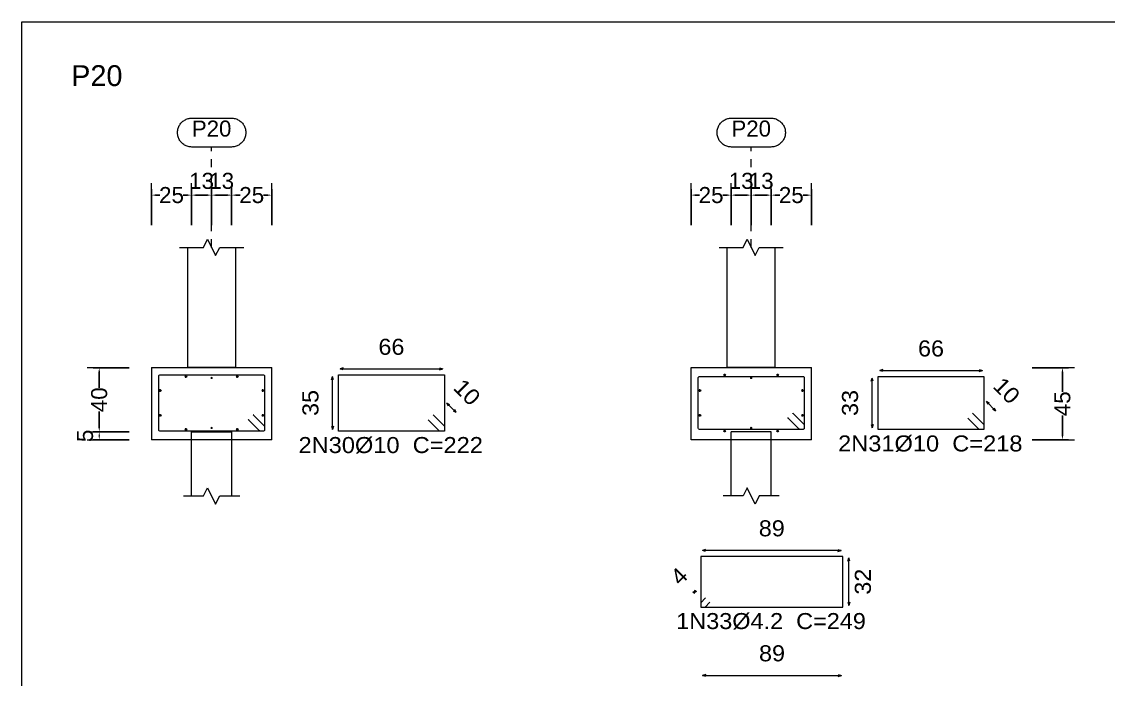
# Model space of a CAD drawing. Header units: millimetres. Extents: x 0 to 84, y 0 to 59.4.
# Drawn here: x 28.05 to 41.59, y 32.37 to 40.57 of the extents above; entities that cross this region are included whole.
import ezdxf
from ezdxf.enums import TextEntityAlignment as Align

# ---------------------------------------------------------------- set-up
doc = ezdxf.new("R2010")
doc.units = ezdxf.units.MM
doc.linetypes.add('CYPE_PUNTO', pattern=[0.075, 0, -0.075])
for name, color, linetype, lineweight in [('FUN_COTAS', 2, 'Continuous', 0), ('FUN_DES_ARMADURAS', 4, 'Continuous', 0), ('FUN_GEOMETRIA', 2, 'Continuous', 0), ('FUN_REFEREN', 2, 'Continuous', 0), ('FUN_TXT_ARMADURAS', 3, 'Continuous', 0), ('QUAD_LIMITES', 2, 'Continuous', 0)]:
    doc.layers.add(name, color=color, linetype=linetype, lineweight=lineweight)
doc.styles.add('CYPETXT', font='arial.ttf', dxfattribs={"height": 0.2})
doc.styles.add('CYPETXT_0.3', font='arial.ttf', dxfattribs={"height": 0.2})
doc.dimstyles.new('cype_arrow', dxfattribs={"dimtxt": 0.18, "dimasz": 0.05, "dimexe": 0.075, "dimexo": 0.075, "dimgap": 0, "dimtad": 0, "dimdec": 4, "dimzin": 0, "dimdsep": 46, "dimtxsty": 'CYPETXT_0.3', "dimcen": 0.09, "dimadec": 0, "dimazin": 0, "dimtfac": 1, "dimtdec": 4, "dimtofl": 0, "dimtmove": 2, "dimatfit": 3, "dimfxl": 1, "dimtolj": 1, "dimtzin": 0, "dimarcsym": 0})

# ---------------------------------------------------------------- blocks, each defined once
blk = doc.blocks.new('*D83')
at = {"layer": 'Defpoints', "color": 0}
for p in [(30.167, 38.41), (29.667, 37.96), (30.167, 37.96)]:
    blk.add_point(p, dxfattribs=at)
at = {"layer": 'FUN_COTAS', "color": 0, "lineweight": -2, "transparency": 16777216}
for p, q in [((29.667, 38.035), (29.667, 38.485)), ((30.167, 38.035), (30.167, 38.485)), ((29.717, 38.41), (29.772, 38.41)), ((30.117, 38.41), (30.063, 38.41))]:
    blk.add_line(p, q, dxfattribs=at)
at = {"layer": 'FUN_COTAS', "color": 0, "transparency": 16777216}
for points in [[(29.717, 38.419), (29.717, 38.402), (29.667, 38.41)], [(30.117, 38.419), (30.117, 38.402), (30.167, 38.41)]]:
    blk.add_solid(points, dxfattribs=at)
at = {"layer": 'FUN_COTAS', "color": 0, "transparency": 16777216, "insert": (29.917, 38.41), "char_height": 0.2, "attachment_point": 5, "style": 'CYPETXT_0.3'}
blk.add_mtext('\\A1;25', dxfattribs=at)
blk = doc.blocks.new('*D84')
at = {"layer": 'Defpoints', "color": 0}
for p in [(30.417, 38.41), (30.167, 37.96), (30.417, 37.96)]:
    blk.add_point(p, dxfattribs=at)
at = {"layer": 'FUN_COTAS', "color": 0, "lineweight": -2, "transparency": 16777216}
for p, q in [((30.167, 38.035), (30.167, 38.485)), ((30.417, 38.035), (30.417, 38.485)), ((30.217, 38.41), (30.367, 38.41))]:
    blk.add_line(p, q, dxfattribs=at)
at = {"layer": 'FUN_COTAS', "color": 0, "transparency": 16777216}
for points in [[(30.217, 38.419), (30.217, 38.402), (30.167, 38.41)], [(30.367, 38.419), (30.367, 38.402), (30.417, 38.41)]]:
    blk.add_solid(points, dxfattribs=at)
at = {"layer": 'FUN_COTAS', "color": 0, "transparency": 16777216, "insert": (30.292, 38.587), "char_height": 0.2, "attachment_point": 5, "style": 'CYPETXT_0.3'}
blk.add_mtext('\\A1;13', dxfattribs=at)
blk = doc.blocks.new('*D85')
at = {"layer": 'Defpoints', "color": 0}
for p in [(30.667, 38.41), (30.417, 37.96), (30.667, 37.96)]:
    blk.add_point(p, dxfattribs=at)
at = {"layer": 'FUN_COTAS', "color": 0, "lineweight": -2, "transparency": 16777216}
for p, q in [((30.417, 38.035), (30.417, 38.485)), ((30.667, 38.035), (30.667, 38.485)), ((30.467, 38.41), (30.617, 38.41))]:
    blk.add_line(p, q, dxfattribs=at)
at = {"layer": 'FUN_COTAS', "color": 0, "transparency": 16777216}
for points in [[(30.467, 38.419), (30.467, 38.402), (30.417, 38.41)], [(30.617, 38.419), (30.617, 38.402), (30.667, 38.41)]]:
    blk.add_solid(points, dxfattribs=at)
at = {"layer": 'FUN_COTAS', "color": 0, "transparency": 16777216, "insert": (30.542, 38.587), "char_height": 0.2, "attachment_point": 5, "style": 'CYPETXT_0.3'}
blk.add_mtext('\\A1;13', dxfattribs=at)
blk = doc.blocks.new('*D86')
at = {"layer": 'Defpoints', "color": 0}
for p in [(31.167, 38.41), (30.667, 37.96), (31.167, 37.96)]:
    blk.add_point(p, dxfattribs=at)
at = {"layer": 'FUN_COTAS', "color": 0, "lineweight": -2, "transparency": 16777216}
for p, q in [((30.667, 38.035), (30.667, 38.485)), ((31.167, 38.035), (31.167, 38.485)), ((30.717, 38.41), (30.772, 38.41)), ((31.117, 38.41), (31.063, 38.41))]:
    blk.add_line(p, q, dxfattribs=at)
at = {"layer": 'FUN_COTAS', "color": 0, "transparency": 16777216}
for points in [[(30.717, 38.419), (30.717, 38.402), (30.667, 38.41)], [(31.117, 38.419), (31.117, 38.402), (31.167, 38.41)]]:
    blk.add_solid(points, dxfattribs=at)
at = {"layer": 'FUN_COTAS', "color": 0, "transparency": 16777216, "insert": (30.917, 38.41), "char_height": 0.2, "attachment_point": 5, "style": 'CYPETXT_0.3'}
blk.add_mtext('\\A1;25', dxfattribs=at)
blk = doc.blocks.new('*D87')
at = {"layer": 'Defpoints', "color": 0}
for p in [(29.016, 35.459), (29.466, 35.459), (29.466, 35.359)]:
    blk.add_point(p, dxfattribs=at)
at = {"layer": 'FUN_COTAS', "color": 0, "lineweight": -2, "transparency": 16777216}
for p, q in [((29.391, 35.459), (28.941, 35.459)), ((29.391, 35.359), (28.941, 35.359))]:
    blk.add_line(p, q, dxfattribs=at)
at = {"layer": 'FUN_COTAS', "color": 0, "transparency": 16777216}
for points in [[(29.008, 35.409), (29.025, 35.409), (29.016, 35.459)], [(29.008, 35.409), (29.025, 35.409), (29.016, 35.359)]]:
    blk.add_solid(points, dxfattribs=at)
at = {"layer": 'FUN_COTAS', "color": 0, "transparency": 16777216, "insert": (28.84, 35.409), "char_height": 0.2, "attachment_point": 5, "rotation": 90, "style": 'CYPETXT_0.3'}
blk.add_mtext('\\A1;5', dxfattribs=at)
blk = doc.blocks.new('*D88')
at = {"layer": 'Defpoints', "color": 0}
for p in [(29.016, 36.259), (29.466, 36.259), (29.466, 35.459)]:
    blk.add_point(p, dxfattribs=at)
at = {"layer": 'FUN_COTAS', "color": 0, "lineweight": -2, "transparency": 16777216}
for p, q in [((29.391, 36.259), (28.941, 36.259)), ((29.016, 36.209), (29.016, 36.006)), ((29.016, 35.509), (29.016, 35.712)), ((29.391, 35.459), (28.941, 35.459))]:
    blk.add_line(p, q, dxfattribs=at)
at = {"layer": 'FUN_COTAS', "color": 0, "transparency": 16777216}
for points in [[(29.008, 36.209), (29.025, 36.209), (29.016, 36.259)], [(29.008, 35.509), (29.025, 35.509), (29.016, 35.459)]]:
    blk.add_solid(points, dxfattribs=at)
at = {"layer": 'FUN_COTAS', "color": 0, "transparency": 16777216, "insert": (29.016, 35.859), "char_height": 0.2, "attachment_point": 5, "rotation": 90, "style": 'CYPETXT_0.3'}
blk.add_mtext('\\A1;40', dxfattribs=at)
blk = doc.blocks.new('*D89')
at = {"layer": 'Defpoints', "color": 0}
for p in [(36.893, 38.41), (36.393, 37.96), (36.893, 37.96)]:
    blk.add_point(p, dxfattribs=at)
at = {"layer": 'FUN_COTAS', "color": 0, "lineweight": -2, "transparency": 16777216}
for p, q in [((36.393, 38.035), (36.393, 38.485)), ((36.893, 38.035), (36.893, 38.485)), ((36.443, 38.41), (36.498, 38.41)), ((36.843, 38.41), (36.789, 38.41))]:
    blk.add_line(p, q, dxfattribs=at)
at = {"layer": 'FUN_COTAS', "color": 0, "transparency": 16777216}
for points in [[(36.443, 38.419), (36.443, 38.402), (36.393, 38.41)], [(36.843, 38.419), (36.843, 38.402), (36.893, 38.41)]]:
    blk.add_solid(points, dxfattribs=at)
at = {"layer": 'FUN_COTAS', "color": 0, "transparency": 16777216, "insert": (36.643, 38.41), "char_height": 0.2, "attachment_point": 5, "style": 'CYPETXT_0.3'}
blk.add_mtext('\\A1;25', dxfattribs=at)
blk = doc.blocks.new('*D90')
at = {"layer": 'Defpoints', "color": 0}
for p in [(37.143, 38.41), (36.893, 37.96), (37.143, 37.96)]:
    blk.add_point(p, dxfattribs=at)
at = {"layer": 'FUN_COTAS', "color": 0, "lineweight": -2, "transparency": 16777216}
for p, q in [((36.893, 38.035), (36.893, 38.485)), ((37.143, 38.035), (37.143, 38.485)), ((36.943, 38.41), (37.093, 38.41))]:
    blk.add_line(p, q, dxfattribs=at)
at = {"layer": 'FUN_COTAS', "color": 0, "transparency": 16777216}
for points in [[(36.943, 38.419), (36.943, 38.402), (36.893, 38.41)], [(37.093, 38.419), (37.093, 38.402), (37.143, 38.41)]]:
    blk.add_solid(points, dxfattribs=at)
at = {"layer": 'FUN_COTAS', "color": 0, "transparency": 16777216, "insert": (37.018, 38.587), "char_height": 0.2, "attachment_point": 5, "style": 'CYPETXT_0.3'}
blk.add_mtext('\\A1;13', dxfattribs=at)
blk = doc.blocks.new('*D91')
at = {"layer": 'Defpoints', "color": 0}
for p in [(37.393, 38.41), (37.143, 37.96), (37.393, 37.96)]:
    blk.add_point(p, dxfattribs=at)
at = {"layer": 'FUN_COTAS', "color": 0, "lineweight": -2, "transparency": 16777216}
for p, q in [((37.143, 38.035), (37.143, 38.485)), ((37.393, 38.035), (37.393, 38.485)), ((37.193, 38.41), (37.343, 38.41))]:
    blk.add_line(p, q, dxfattribs=at)
at = {"layer": 'FUN_COTAS', "color": 0, "transparency": 16777216}
for points in [[(37.193, 38.419), (37.193, 38.402), (37.143, 38.41)], [(37.343, 38.419), (37.343, 38.402), (37.393, 38.41)]]:
    blk.add_solid(points, dxfattribs=at)
at = {"layer": 'FUN_COTAS', "color": 0, "transparency": 16777216, "insert": (37.268, 38.587), "char_height": 0.2, "attachment_point": 5, "style": 'CYPETXT_0.3'}
blk.add_mtext('\\A1;13', dxfattribs=at)
blk = doc.blocks.new('*D92')
at = {"layer": 'Defpoints', "color": 0}
for p in [(37.893, 38.41), (37.393, 37.96), (37.893, 37.96)]:
    blk.add_point(p, dxfattribs=at)
at = {"layer": 'FUN_COTAS', "color": 0, "lineweight": -2, "transparency": 16777216}
for p, q in [((37.393, 38.035), (37.393, 38.485)), ((37.893, 38.035), (37.893, 38.485)), ((37.443, 38.41), (37.498, 38.41)), ((37.843, 38.41), (37.789, 38.41))]:
    blk.add_line(p, q, dxfattribs=at)
at = {"layer": 'FUN_COTAS', "color": 0, "transparency": 16777216}
for points in [[(37.443, 38.419), (37.443, 38.402), (37.393, 38.41)], [(37.843, 38.419), (37.843, 38.402), (37.893, 38.41)]]:
    blk.add_solid(points, dxfattribs=at)
at = {"layer": 'FUN_COTAS', "color": 0, "transparency": 16777216, "insert": (37.643, 38.41), "char_height": 0.2, "attachment_point": 5, "style": 'CYPETXT_0.3'}
blk.add_mtext('\\A1;25', dxfattribs=at)
blk = doc.blocks.new('*D93')
at = {"layer": 'Defpoints', "color": 0}
for p in [(40.572, 36.259), (41.022, 36.259), (40.572, 35.359)]:
    blk.add_point(p, dxfattribs=at)
at = {"layer": 'FUN_COTAS', "color": 0, "lineweight": -2, "transparency": 16777216}
for p, q in [((40.647, 36.259), (41.097, 36.259)), ((41.022, 36.209), (41.022, 35.957)), ((41.022, 35.409), (41.022, 35.661)), ((40.647, 35.359), (41.097, 35.359))]:
    blk.add_line(p, q, dxfattribs=at)
at = {"layer": 'FUN_COTAS', "color": 0, "transparency": 16777216}
for points in [[(41.014, 36.209), (41.031, 36.209), (41.022, 36.259)], [(41.014, 35.409), (41.031, 35.409), (41.022, 35.359)]]:
    blk.add_solid(points, dxfattribs=at)
at = {"layer": 'FUN_COTAS', "color": 0, "transparency": 16777216, "insert": (41.022, 35.809), "char_height": 0.2, "attachment_point": 5, "rotation": 90, "style": 'CYPETXT_0.3'}
blk.add_mtext('\\A1;45', dxfattribs=at)

msp = doc.modelspace()

# ---------------------------------------------------------------- hatches: boundary and pattern name
at = {"layer": 'FUN_DES_ARMADURAS', "true_color": 0x000000}
h = msp.add_hatch(color=18, dxfattribs=at)
edge = h.paths.add_edge_path(flags=0)
edge.add_arc((30.93606, 35.67059), 0.0016, 0, 360)
h = msp.add_hatch(color=18, dxfattribs=at)
edge = h.paths.add_edge_path(flags=0)
edge.add_arc((37.60186, 35.6306), 0.0016, 0, 360)
h = msp.add_hatch(color=18, dxfattribs=at)
edge = h.paths.add_edge_path(flags=0)
edge.add_arc((37.66186, 35.69059), 0.0016, 0, 360)
h = msp.add_hatch(color=18, dxfattribs=at)
edge = h.paths.add_edge_path(flags=0)
edge.add_arc((30.87606, 35.6106), 0.0016, 0, 360)

# ---------------------------------------------------------------- linework, layer by layer
at = {"layer": 'FUN_COTAS', "color": 18, "linetype": 'CYPE_PUNTO', "true_color": 0x000000}
for p, q in [((30.41748, 37.75918), (30.41748, 39.01018)), ((37.14328, 37.75918), (37.14328, 39.01018))]:
    msp.add_line(p, q, dxfattribs=at)
at = {"layer": 'FUN_COTAS', "color": 18, "true_color": 0x000000}
for p, q in [((29.66748, 38.26018), (29.66748, 38.56018)), ((30.16748, 38.26018), (30.16748, 38.56018)), ((30.16748, 38.26018), (30.16748, 38.56018)), ((30.41748, 38.26018), (30.41748, 38.56018)), ((30.41748, 38.26018), (30.41748, 38.56018)), ((30.66748, 38.26018), (30.66748, 38.56018)), ((30.66748, 38.26018), (30.66748, 38.56018)), ((31.16748, 38.26018), (31.16748, 38.56018)), ((36.39328, 38.26018), (36.39328, 38.56018)), ((36.89328, 38.26018), (36.89328, 38.56018)), ((36.89328, 38.26018), (36.89328, 38.56018)), ((37.14328, 38.26018), (37.14328, 38.56018)), ((37.14328, 38.26018), (37.14328, 38.56018)), ((37.39328, 38.26018), (37.39328, 38.56018)), ((37.39328, 38.26018), (37.39328, 38.56018)), ((37.89328, 38.26018), (37.89328, 38.56018)), ((28.86648, 36.25918), (29.16648, 36.25918)), ((40.87228, 36.25918), (41.17228, 36.25918)), ((28.86648, 35.45918), (29.16648, 35.45918)), ((28.86648, 35.45918), (29.16648, 35.45918)), ((28.86648, 35.35918), (29.16648, 35.35918)), ((40.87228, 35.35918), (41.17228, 35.35918))]:
    msp.add_line(p, q, dxfattribs=at)
for points in [[(30.66348, 39.37018), (30.6755, 39.36978), (30.68747, 39.36858), (30.69933, 39.36658), (30.71104, 39.36379), (30.72253, 39.36022), (30.73375, 39.3559), (30.74466, 39.35084), (30.75521, 39.34505), (30.76535, 39.33858), (30.77504, 39.33145), (30.78422, 39.32368), (30.79287, 39.31532), (30.80094, 39.3064), (30.80839, 39.29695), (30.8152, 39.28704), (30.82133, 39.27669), (30.82676, 39.26595), (30.83145, 39.25488), (30.8354, 39.24351), (30.83858, 39.23191), (30.84097, 39.22012), (30.84258, 39.2082), (30.84338, 39.1962), (30.84338, 39.18417), (30.84258, 39.17216), (30.84097, 39.16024), (30.83858, 39.14845), (30.8354, 39.13685), (30.83145, 39.12549), (30.82676, 39.11441), (30.82133, 39.10368), (30.8152, 39.09333), (30.80839, 39.08341), (30.80094, 39.07397), (30.79287, 39.06505), (30.78422, 39.05668), (30.77504, 39.04892), (30.76535, 39.04178), (30.75521, 39.03531), (30.74466, 39.02953), (30.73375, 39.02447), (30.72253, 39.02014), (30.71104, 39.01658), (30.69933, 39.01379), (30.68747, 39.01179), (30.6755, 39.01058), (30.66348, 39.01018), (30.17148, 39.01018), (30.15946, 39.01058), (30.14749, 39.01179), (30.13563, 39.01379), (30.12393, 39.01658), (30.11244, 39.02014), (30.10121, 39.02447), (30.0903, 39.02953), (30.07975, 39.03531), (30.06961, 39.04178), (30.05993, 39.04892), (30.05074, 39.05668), (30.04209, 39.06505), (30.03402, 39.07397), (30.02657, 39.08341), (30.01976, 39.09333), (30.01363, 39.10368), (30.0082, 39.11441), (30.00351, 39.12549), (29.99956, 39.13685), (29.99638, 39.14845), (29.99399, 39.16024), (29.99238, 39.17216), (29.99158, 39.18417), (29.99158, 39.1962), (29.99238, 39.2082), (29.99399, 39.22012), (29.99638, 39.23191), (29.99956, 39.24351), (30.00351, 39.25488), (30.0082, 39.26595), (30.01363, 39.27669), (30.01976, 39.28704), (30.02657, 39.29695), (30.03402, 39.3064), (30.04209, 39.31532), (30.05074, 39.32368), (30.05993, 39.33145), (30.06961, 39.33858), (30.07975, 39.34505), (30.0903, 39.35084), (30.10121, 39.3559), (30.11244, 39.36022), (30.12393, 39.36379), (30.13563, 39.36658), (30.14749, 39.36858), (30.15946, 39.36978), (30.17148, 39.37018), (30.66348, 39.37018)], [(37.38928, 39.37018), (37.4013, 39.36978), (37.41327, 39.36858), (37.42513, 39.36658), (37.43684, 39.36379), (37.44833, 39.36022), (37.45955, 39.3559), (37.47046, 39.35084), (37.48101, 39.34505), (37.49115, 39.33858), (37.50084, 39.33145), (37.51002, 39.32368), (37.51867, 39.31532), (37.52674, 39.3064), (37.53419, 39.29695), (37.541, 39.28704), (37.54713, 39.27669), (37.55256, 39.26595), (37.55725, 39.25488), (37.5612, 39.24351), (37.56438, 39.23191), (37.56677, 39.22012), (37.56838, 39.2082), (37.56918, 39.1962), (37.56918, 39.18417), (37.56838, 39.17216), (37.56677, 39.16024), (37.56438, 39.14845), (37.5612, 39.13685), (37.55725, 39.12549), (37.55256, 39.11441), (37.54713, 39.10368), (37.541, 39.09333), (37.53419, 39.08341), (37.52674, 39.07397), (37.51867, 39.06505), (37.51002, 39.05668), (37.50084, 39.04892), (37.49115, 39.04178), (37.48101, 39.03531), (37.47046, 39.02953), (37.45955, 39.02447), (37.44833, 39.02014), (37.43684, 39.01658), (37.42513, 39.01379), (37.41327, 39.01179), (37.4013, 39.01058), (37.38928, 39.01018), (36.89728, 39.01018), (36.88526, 39.01058), (36.87329, 39.01179), (36.86143, 39.01379), (36.84973, 39.01658), (36.83824, 39.02014), (36.82701, 39.02447), (36.8161, 39.02953), (36.80555, 39.03531), (36.79541, 39.04178), (36.78573, 39.04892), (36.77654, 39.05668), (36.76789, 39.06505), (36.75982, 39.07397), (36.75237, 39.08341), (36.74556, 39.09333), (36.73943, 39.10368), (36.734, 39.11441), (36.72931, 39.12549), (36.72536, 39.13685), (36.72218, 39.14845), (36.71979, 39.16024), (36.71818, 39.17216), (36.71738, 39.18417), (36.71738, 39.1962), (36.71818, 39.2082), (36.71979, 39.22012), (36.72218, 39.23191), (36.72536, 39.24351), (36.72931, 39.25488), (36.734, 39.26595), (36.73943, 39.27669), (36.74556, 39.28704), (36.75237, 39.29695), (36.75982, 39.3064), (36.76789, 39.31532), (36.77654, 39.32368), (36.78573, 39.33145), (36.79541, 39.33858), (36.80555, 39.34505), (36.8161, 39.35084), (36.82701, 39.3559), (36.83824, 39.36022), (36.84973, 39.36379), (36.86143, 39.36658), (36.87329, 39.36858), (36.88526, 39.36978), (36.89728, 39.37018), (37.38928, 39.37018)]]:
    msp.add_lwpolyline(points, close=True, dxfattribs=at)
at = {"layer": 'FUN_DES_ARMADURAS', "color": 18, "true_color": 0x000000}
for p, q in [((30.09748, 36.13418), (30.09748, 36.16418)), ((30.73748, 36.13418), (30.73748, 36.16418)), ((36.79828, 36.16918), (36.82828, 36.16918)), ((36.81328, 36.15418), (36.81328, 36.18418)), ((37.45828, 36.16918), (37.48828, 36.16918)), ((37.47328, 36.15418), (37.47328, 36.18418)), ((30.08248, 36.14918), (30.11248, 36.14918)), ((30.41118, 36.13498), (30.42378, 36.13498)), ((30.41118, 36.12658), (30.42378, 36.12658)), ((30.41748, 36.12868), (30.41748, 36.14128)), ((30.41748, 36.12028), (30.41748, 36.13288)), ((30.72248, 36.14918), (30.75248, 36.14918)), ((37.13698, 36.13498), (37.14958, 36.13498)), ((37.13698, 36.12658), (37.14958, 36.12658)), ((37.14328, 36.12868), (37.14328, 36.14128)), ((37.14328, 36.12028), (37.14328, 36.13288)), ((29.76248, 35.97418), (29.79248, 35.97418)), ((29.77748, 35.95918), (29.77748, 35.98918)), ((31.04248, 35.97418), (31.07248, 35.97418)), ((31.05748, 35.95918), (31.05748, 35.98918)), ((36.48828, 35.97418), (36.51828, 35.97418)), ((36.50328, 35.95918), (36.50328, 35.98918)), ((37.76828, 35.97418), (37.79828, 35.97418)), ((37.78328, 35.95918), (37.78328, 35.98918)), ((29.76248, 35.66418), (29.79248, 35.66418)), ((29.77748, 35.64918), (29.77748, 35.67918)), ((31.04248, 35.66418), (31.07248, 35.66418)), ((31.05748, 35.64918), (31.05748, 35.67918)), ((36.48828, 35.66418), (36.51828, 35.66418)), ((36.50328, 35.64918), (36.50328, 35.67918)), ((37.76828, 35.66418), (37.79828, 35.66418)), ((37.78328, 35.64918), (37.78328, 35.67918)), ((30.08248, 35.48918), (30.11248, 35.48918)), ((30.09748, 35.47418), (30.09748, 35.50418)), ((30.41118, 35.51178), (30.42378, 35.51178)), ((30.41118, 35.50338), (30.42378, 35.50338)), ((30.41748, 35.50548), (30.41748, 35.51808)), ((30.41748, 35.49708), (30.41748, 35.50968)), ((30.72248, 35.48918), (30.75248, 35.48918)), ((30.73748, 35.47418), (30.73748, 35.50418)), ((37.13698, 35.51178), (37.14958, 35.51178)), ((37.13698, 35.50338), (37.14958, 35.50338)), ((37.14328, 35.50548), (37.14328, 35.51808)), ((37.14328, 35.49708), (37.14328, 35.50968)), ((36.79828, 35.46918), (36.82828, 35.46918)), ((36.81328, 35.45418), (36.81328, 35.48418)), ((37.45828, 35.46918), (37.48828, 35.46918)), ((37.47328, 35.45418), (37.47328, 35.48418))]:
    msp.add_line(p, q, dxfattribs=at)
for points in [[(30.93606, 35.67059), (31.07332, 35.53334), (31.0764, 35.52873), (31.07748, 35.52329), (31.07748, 35.48338), (31.07558, 35.47628), (31.07038, 35.47108), (31.06328, 35.46918), (29.77168, 35.46918), (29.76458, 35.47108), (29.75938, 35.47628), (29.75748, 35.48338), (29.75748, 36.15498), (29.75938, 36.16208), (29.76458, 36.16728), (29.77168, 36.16918), (31.06328, 36.16918), (31.07038, 36.16728), (31.07558, 36.16208), (31.07748, 36.15498), (31.07748, 35.48338), (31.07558, 35.47628), (31.07038, 35.47108), (31.06328, 35.46918), (31.02336, 35.46918), (31.01793, 35.47026), (31.01332, 35.47334), (30.87606, 35.6106)], [(33.17706, 35.67059), (33.31848, 35.52918), (33.31848, 35.46918), (31.99848, 35.46918), (31.99848, 36.16918), (33.31848, 36.16918), (33.31848, 35.46918), (33.25848, 35.46918), (33.11706, 35.6106)], [(37.66186, 35.69059), (37.79912, 35.55333), (37.8022, 35.54873), (37.80328, 35.54329), (37.80328, 35.50338), (37.80138, 35.49628), (37.79618, 35.49108), (37.78908, 35.48918), (36.49748, 35.48918), (36.49038, 35.49108), (36.48518, 35.49628), (36.48328, 35.50338), (36.48328, 36.13498), (36.48518, 36.14208), (36.49038, 36.14728), (36.49748, 36.14918), (37.78908, 36.14918), (37.79618, 36.14728), (37.80138, 36.14208), (37.80328, 36.13498), (37.80328, 35.50338), (37.80138, 35.49628), (37.79618, 35.49108), (37.78908, 35.48918), (37.74916, 35.48918), (37.74373, 35.49026), (37.73912, 35.49334), (37.60186, 35.6306)], [(39.90286, 35.69059), (40.04428, 35.54918), (40.04428, 35.48918), (38.72428, 35.48918), (38.72428, 36.14918), (40.04428, 36.14918), (40.04428, 35.48918), (39.98428, 35.48918), (39.84286, 35.6306)], [(36.57391, 33.38818), (36.51451, 33.32878), (36.51451, 33.27458), (38.28454, 33.27458), (38.28454, 33.90618), (36.51451, 33.90618), (36.51451, 33.27458), (36.56871, 33.27458), (36.62811, 33.33398)]]:
    msp.add_lwpolyline(points, dxfattribs=at)
for centre, radius in [((36.81328, 36.16918), 0.01), ((37.47328, 36.16918), 0.01), ((30.09748, 36.14918), 0.01), ((30.41748, 36.13498), 0.0042), ((30.41748, 36.12658), 0.0042), ((30.73748, 36.14918), 0.01), ((37.14328, 36.13498), 0.0042), ((37.14328, 36.12658), 0.0042), ((29.77748, 35.97418), 0.01), ((31.05748, 35.97418), 0.01), ((36.50328, 35.97418), 0.01), ((37.78328, 35.97418), 0.01), ((29.77748, 35.66418), 0.01), ((30.93606, 35.67059), 0.0016), ((31.05748, 35.66418), 0.01), ((36.50328, 35.66418), 0.01), ((37.60186, 35.6306), 0.0016), ((37.66186, 35.69059), 0.0016), ((37.78328, 35.66418), 0.01), ((30.09748, 35.48918), 0.01), ((30.41748, 35.51178), 0.0042), ((30.41748, 35.50338), 0.0042), ((30.73748, 35.48918), 0.01), ((30.87606, 35.6106), 0.0016), ((37.14328, 35.51178), 0.0042), ((37.14328, 35.50338), 0.0042), ((36.81328, 35.46918), 0.01), ((37.47328, 35.46918), 0.01)]:
    msp.add_circle(centre, radius, dxfattribs=at)
at = {"layer": 'FUN_GEOMETRIA', "color": 18, "true_color": 0x000000}
for p, q in [((30.11748, 37.75918), (30.11748, 36.25918)), ((30.71748, 36.25918), (30.71748, 37.75918)), ((36.84328, 36.25918), (36.84328, 37.75918)), ((37.44328, 36.25918), (37.44328, 37.75918)), ((29.66748, 36.25918), (31.16748, 36.25918)), ((29.66748, 36.25918), (29.66748, 35.35918)), ((30.71748, 36.25918), (30.11748, 36.25918)), ((31.16748, 35.35918), (31.16748, 36.25918)), ((36.39328, 36.25918), (37.89328, 36.25918)), ((36.39328, 35.35918), (36.39328, 36.25918)), ((37.44328, 36.25918), (36.84328, 36.25918)), ((37.89328, 35.35918), (37.89328, 36.25918)), ((31.16748, 35.35918), (29.66748, 35.35918)), ((30.16748, 35.45918), (30.66748, 35.45918)), ((30.16748, 34.65918), (30.16748, 35.45918)), ((30.66748, 34.65918), (30.66748, 35.45918)), ((37.89328, 35.35918), (36.39328, 35.35918)), ((37.39328, 35.45918), (36.89328, 35.45918)), ((36.89328, 34.65918), (36.89328, 35.45918)), ((37.39328, 34.65918), (37.39328, 35.45918))]:
    msp.add_line(p, q, dxfattribs=at)
for points in [[(30.01748, 37.75918), (30.31748, 37.75918), (30.36748, 37.85918), (30.46748, 37.65918), (30.51748, 37.75918), (30.81748, 37.75918)], [(36.74328, 37.75918), (37.04328, 37.75918), (37.09328, 37.85918), (37.19328, 37.65918), (37.24328, 37.75918), (37.54328, 37.75918)], [(30.06748, 34.65918), (30.31748, 34.65918), (30.36748, 34.75918), (30.46748, 34.55918), (30.51748, 34.65918), (30.76748, 34.65918)], [(37.49328, 34.65918), (37.24328, 34.65918), (37.19328, 34.55918), (37.09328, 34.75918), (37.04328, 34.65918), (36.79328, 34.65918)]]:
    msp.add_lwpolyline(points, dxfattribs=at)
at = {"layer": 'FUN_TXT_ARMADURAS', "color": 18, "true_color": 0x000000}
for p, q in [((32.05868, 36.25668), (32.01868, 36.24418)), ((32.05868, 36.23168), (32.01868, 36.24418)), ((32.01868, 36.24418), (33.29828, 36.24418)), ((33.25828, 36.25668), (33.29828, 36.24418)), ((33.25828, 36.23168), (33.29828, 36.24418)), ((38.78448, 36.23668), (38.74448, 36.22418)), ((38.78448, 36.21168), (38.74448, 36.22418)), ((38.74448, 36.22418), (40.02408, 36.22418)), ((39.98408, 36.23668), (40.02408, 36.22418)), ((39.98408, 36.21168), (40.02408, 36.22418)), ((31.91098, 36.10898), (31.92348, 36.14898)), ((31.93598, 36.10898), (31.92348, 36.14898)), ((31.92348, 35.48938), (31.92348, 36.14898)), ((38.63678, 36.08898), (38.64928, 36.12898)), ((38.66178, 36.08898), (38.64928, 36.12898)), ((38.64928, 35.50938), (38.64928, 36.12898)), ((33.36988, 35.77829), (33.35043, 35.81541)), ((33.38756, 35.79597), (33.35043, 35.81541)), ((33.35043, 35.81541), (33.46329, 35.70256)), ((40.09568, 35.79829), (40.07623, 35.83541)), ((40.11336, 35.81597), (40.07623, 35.83541)), ((40.07623, 35.83541), (40.18909, 35.72256)), ((40.16964, 35.75969), (40.18909, 35.72256)), ((33.42617, 35.72201), (33.46329, 35.70256)), ((33.44384, 35.73969), (33.46329, 35.70256)), ((40.15196, 35.74201), (40.18909, 35.72256)), ((31.91098, 35.52938), (31.92348, 35.48938)), ((31.93598, 35.52938), (31.92348, 35.48938)), ((38.63678, 35.54938), (38.64928, 35.50938)), ((38.66178, 35.54938), (38.64928, 35.50938)), ((36.57471, 33.99368), (36.53471, 33.98118)), ((36.57471, 33.96868), (36.53471, 33.98118)), ((38.26434, 33.98118), (36.53471, 33.98118)), ((38.22434, 33.99368), (38.26434, 33.98118)), ((38.22434, 33.96868), (38.26434, 33.98118)), ((38.34704, 33.84598), (38.35954, 33.88598)), ((38.37204, 33.84598), (38.35954, 33.88598)), ((38.35954, 33.29478), (38.35954, 33.88598)), ((36.41644, 33.46052), (36.45356, 33.47996)), ((36.44218, 33.48625), (36.42273, 33.44913)), ((36.45356, 33.47996), (36.42273, 33.44913)), ((36.45985, 33.46858), (36.42273, 33.44913)), ((36.43411, 33.44284), (36.45356, 33.47996)), ((38.34704, 33.33478), (38.35954, 33.29478)), ((38.37204, 33.33478), (38.35954, 33.29478)), ((36.57768, 32.43508), (36.53768, 32.42258)), ((36.57768, 32.41008), (36.53768, 32.42258)), ((36.53768, 32.42258), (38.26731, 32.42258)), ((38.22731, 32.43508), (38.26731, 32.42258)), ((38.22731, 32.41008), (38.26731, 32.42258))]:
    msp.add_line(p, q, dxfattribs=at)
at = {"layer": 'QUAD_LIMITES', "color": 18, "true_color": 0x000000}
msp.add_lwpolyline([(28.05021, 40.57241), (50.25935, 40.57241), (50.25935, 26.29833), (28.05021, 26.29833)], close=True, dxfattribs=at)

# ---------------------------------------------------------------- texts
at = {"layer": 'FUN_COTAS', "color": 18, "true_color": 0x000000, "style": 'CYPETXT', "width": 0.989671}
for p, p2 in [((30.17148, 39.14018), (30.66348, 39.14018)), ((36.89728, 39.14018), (37.38928, 39.14018))]:
    msp.add_text('P20', height=0.2, dxfattribs=at).set_placement(p, p2, align=Align.FIT)
at = {"layer": 'FUN_REFEREN', "color": 18, "true_color": 0x000000, "style": 'CYPETXT', "width": 0.989671}
msp.add_text('P20', height=0.26, dxfattribs=at).set_placement((28.66648, 39.77018), (29.30608, 39.77018), align=Align.FIT)
at = {"layer": 'FUN_TXT_ARMADURAS', "color": 18, "true_color": 0x000000, "style": 'CYPETXT'}
for s, width, p, p2 in [('66', 1.042546, (32.49648, 36.41918), (32.82048, 36.41918)), ('66', 1.042546, (39.22228, 36.39918), (39.54628, 36.39918)), ('2N30%%c10  C=222', 1.052969, (31.50048, 35.19418), (33.79848, 35.19418)), ('2N31%%c10  C=218', 1.052969, (38.22628, 35.21418), (40.52428, 35.21418)), ('89', 1.042546, (37.23753, 34.15618), (37.56153, 34.15618)), ('1N33%%c4.2  C=249', 1.046005, (36.20853, 32.99958), (38.57253, 32.99958)), ('89', 1.042546, (37.2405, 32.59758), (37.5645, 32.59758))]:
    msp.add_text(s, height=0.2, dxfattribs=dict(at, width=width)).set_placement(p, p2, align=Align.FIT)
at = {"layer": 'FUN_TXT_ARMADURAS', "color": 18, "true_color": 0x000000, "style": 'CYPETXT', "width": 1.042546}
for s, rotation, p, p2 in [('10', 315.002473, (33.41604, 35.99728), (33.64516, 35.76819)), ('10', 315.002473, (40.14184, 36.01728), (40.37095, 35.78819)), ('35', 90, (31.74848, 35.65718), (31.74848, 35.98118)), ('33', 90, (38.47428, 35.65718), (38.47428, 35.98118)), ('4', 45, (36.25712, 33.53102), (36.37168, 33.64557)), ('32', 90, (38.63454, 33.42838), (38.63454, 33.75238))]:
    msp.add_text(s, height=0.2, rotation=rotation, dxfattribs=at).set_placement(p, p2, align=Align.FIT)

# ---------------------------------------------------------------- dimensions: what is measured, and where the dimension line sits
at = {"layer": 'FUN_COTAS', "color": 18, "true_color": 0x000000}
for p1, p2, distance, text, picture, middle in [((30.16748, 37.96018), (30.41748, 37.96018), 0.45, '13', '*D84', (30.29248, 38.58736)), ((30.41748, 37.96018), (30.66748, 37.96018), 0.45, '13', '*D85', (30.54248, 38.58736)), ((36.89328, 37.96018), (37.14328, 37.96018), 0.45, '13', '*D90', (37.01828, 38.58736)), ((37.14328, 37.96018), (37.39328, 37.96018), 0.45, '13', '*D91', (37.26828, 38.58736)), ((29.66748, 37.96018), (30.16748, 37.96018), 0.45, '25', '*D83', (29.91748, 38.41018)), ((30.66748, 37.96018), (31.16748, 37.96018), 0.45, '25', '*D86', (30.91748, 38.41018)), ((36.39328, 37.96018), (36.89328, 37.96018), 0.45, '25', '*D89', (36.64328, 38.41018)), ((37.39328, 37.96018), (37.89328, 37.96018), 0.45, '25', '*D92', (37.64328, 38.41018)), ((29.46648, 35.45918), (29.46648, 36.25918), 0.45, '40', '*D88', (29.01648, 35.85918)), ((40.57228, 35.35918), (40.57228, 36.25918), -0.45, '45', '*D93', (41.02228, 35.80918)), ((29.46648, 35.35918), (29.46648, 35.45918), 0.45, '5', '*D87', (28.83978, 35.40918))]:
    dim = msp.add_aligned_dim(p1=p1, p2=p2, distance=distance, text=text, dimstyle='cype_arrow', dxfattribs=at)
    dim.commit()
    dim.dimension.update_dxf_attribs({"geometry": picture, "text_midpoint": middle})

doc.saveas('drawing.dxf')
